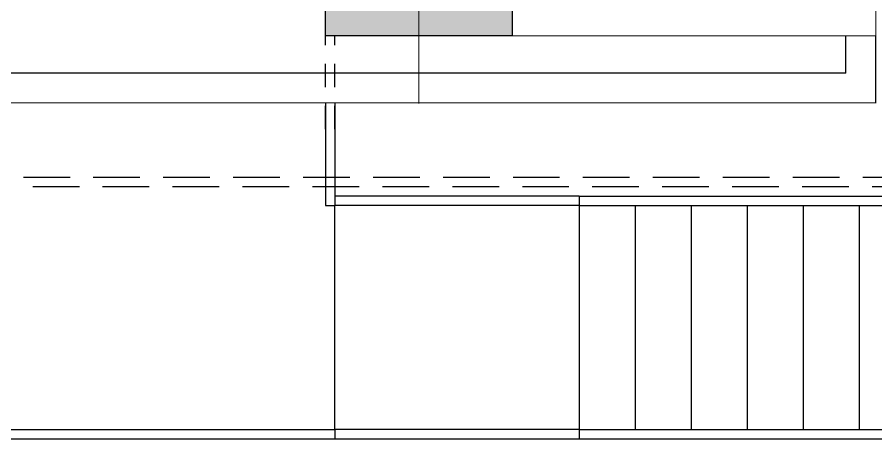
# Model space of a CAD drawing. Header units: metres. Extents: x -22 to 564, y 0 to 143.
# Drawn here: x 213.03 to 217.634, y 31.365 to 33.625 of the extents above; entities that cross this region are included whole.
import ezdxf

# ---------------------------------------------------------------- set-up
doc = ezdxf.new("R2010")
doc.units = ezdxf.units.M
for name, pattern in [('A-01 CONJUNTO$0$A-04 PRIMER NIVEL$0$PRIMER NIVEL$0$HIDDEN2', [0.1875, 0.125, -0.0625]), ('EJES630', [6.3, 5.5, -0.4, 0, -0.4]), ('XREF 2N NEURO-ONCOLOGIA$0$DASHED2', [0.375, 0.25, -0.125])]:
    doc.linetypes.add(name, pattern=pattern)
doc.layers.add('EJES', color=11, linetype='EJES630', lineweight=0)
doc.layers.add('XREF 2N NEURO-ONCOLOGIA$0$MUROS DE TABLAROCA', color=150, linetype='Continuous', lineweight=13)
for name, color, linetype in [('ELEVADOR Y ESC', 8, 'Continuous'), ('XREF 2N NEURO-ONCOLOGIA$0$-CG-M-WALL', 7, 'Continuous'), ('XREF 2N NEURO-ONCOLOGIA$0$COLUMNAS', 6, 'Continuous'), ('XREF 2N NEURO-ONCOLOGIA$0$ELEVADOR Y ESC', 251, 'Continuous'), ('XREF 2N NEURO-ONCOLOGIA$0$LAMINA MULTIPERFORADA', 9, 'Continuous'), ('XREF 2N NEURO-ONCOLOGIA$0$NOVIDESA', 11, 'Continuous')]:
    doc.layers.add(name, color=color, linetype=linetype)

# ---------------------------------------------------------------- blocks, each defined once
blk = doc.blocks.new('XREF 2N NEURO-ONCOLOGIA$0$C-1')
at = {"layer": 'XREF 2N NEURO-ONCOLOGIA$0$-CG-M-WALL', "true_color": 0x636466}
h = blk.add_hatch(color=251, dxfattribs=at)
h.dxf.hatch_style = 1
h.paths.add_polyline_path([(-0.5, -0.5), (-0.5, 0.5), (0.5, 0.5), (0.5, -0.5)])
blk.add_lwpolyline([(-0.5, -0.5), (-0.5, 0.5), (0.5, 0.5), (0.5, -0.5)], close=True)
blk = doc.blocks.new('XREF 2N NEURO-ONCOLOGIA$0$A$C1a09e307')
at = {"layer": 'XREF 2N NEURO-ONCOLOGIA$0$ELEVADOR Y ESC'}
for p, q in [((-23.61, 12.2954, 0), (-23.61, 8.05, 0)), ((-23.56, 12.2454, 0), (-23.56, 8.05, 0)), ((-21.81, 8.1, 0), (-22.36, 8.1, 0)), ((-22.36, 8.1, 0), (-22.36, 8.05, 0)), ((-23.56, 8.05, 0), (-23.61, 8.05, 0)), ((-21.81, 8.05, 0), (-22.36, 8.05, 0))]:
    blk.add_line(p, q, dxfattribs=at)
blk = doc.blocks.new('XREF 2N NEURO-ONCOLOGIA')
at = {"layer": 'XREF 2N NEURO-ONCOLOGIA$0$ELEVADOR Y ESC'}
for p, q in [((-2.0861, 32.3076, 0), (-2.0861, 30.9977, 0)), ((-2.0361, 30.9977, 0), (-2.0361, 32.3076, 0)), ((-2.0361, 32.3076, 0), (-0.8361, 32.3076, 0)), ((-0.8361, 30.9977, 0), (-0.8361, 32.3076, 0)), ((-0.7861, 30.9977, 0), (-0.7861, 32.3076, 0)), ((-2.0861, 30.9977, 0), (-2.0861, 19.8477, 0)), ((-0.7861, 30.9977, 0), (-2.0861, 30.9977, 0)), ((-2.0361, 30.9977, 0), (-2.0361, 19.8977, 0)), ((-0.8361, 30.9977, 0), (-0.8361, 21.6977, 0)), ((-0.7861, 30.9977, 0), (-0.7861, 21.7477, 0)), ((-0.8361, 30.6977, 0), (-2.0361, 30.6977, 0)), ((-0.8361, 30.3977, 0), (-2.0361, 30.3977, 0)), ((-0.8361, 30.0977, 0), (-2.0361, 30.0977, 0)), ((-0.8361, 29.7977, 0), (-2.0361, 29.7977, 0)), ((-0.8361, 29.4977, 0), (-2.0361, 29.4977, 0))]:
    blk.add_line(p, q, dxfattribs=at)
at = {"layer": 'XREF 2N NEURO-ONCOLOGIA$0$LAMINA MULTIPERFORADA', "linetype": 'XREF 2N NEURO-ONCOLOGIA$0$DASHED2', "elevation": 0}
for points in [[(-0.7361, 52.1676), (17.0364, 52.1676), (17.0364, 26.8579), (22.3339, 26.8579), (22.3314, -3.0724), (-0.7361, -3.0724)], [(-0.6861, 52.1176), (16.9864, 52.1176), (16.9864, 26.8079), (22.2839, 26.8079), (22.2814, -3.0224), (-0.6861, -3.0224)]]:
    blk.add_lwpolyline(points, close=True, dxfattribs=at)
at = {"layer": 'XREF 2N NEURO-ONCOLOGIA$0$MUROS DE TABLAROCA'}
for p, q in [((0.0739, 29.4076), (0.0739, 31.3576)), ((0.1739, 29.4076), (0.0739, 29.4076)), ((0.8239, 29.4076), (0.1739, 29.4076))]:
    blk.add_line(p, q, dxfattribs=at)
at = {"layer": 'XREF 2N NEURO-ONCOLOGIA$0$NOVIDESA'}
for p, q in [((-0.1261, 29.5676, 0), (0.0739, 29.5676, 0)), ((-0.2861, 29.4076, 0), (0.0739, 29.4076, 0))]:
    blk.add_line(p, q, dxfattribs=at)
at = {"layer": 'XREF 2N NEURO-ONCOLOGIA$0$NOVIDESA', "elevation": 0}
for points in [[(-0.2859, 29.4076), (-0.2861, 51.5176)], [(-0.1259, 29.5676), (-0.1261, 51.3576)]]:
    blk.add_lwpolyline(points, dxfattribs=at)
at = {"layer": 'XREF 2N NEURO-ONCOLOGIA$0$COLUMNAS'}
blk.add_blockref('XREF 2N NEURO-ONCOLOGIA$0$C-1', (0.5739, 31.8576), dxfattribs=at)
at = {"layer": 'XREF 2N NEURO-ONCOLOGIA$0$MUROS DE TABLAROCA'}
blk.add_blockref('XREF 2N NEURO-ONCOLOGIA$0$A$C1a09e307', (21.5239, 24.2576), dxfattribs=at)

msp = doc.modelspace()

# ---------------------------------------------------------------- block references
at = {"rotation": 90}
msp.add_blockref('XREF 2N NEURO-ONCOLOGIA', (247.0412, 33.4511), dxfattribs=at)

# ---------------------------------------------------------------- next in the draw order: linework, layer by layer
at = {"layer": 'EJES'}
msp.add_line((215.1837, 33.1628), (215.1836, 58.5478), dxfattribs=at)
at = {"layer": 'ELEVADOR Y ESC', "linetype": 'A-01 CONJUNTO$0$A-04 PRIMER NIVEL$0$PRIMER NIVEL$0$HIDDEN2'}
for p, q in [((214.6836, 33.0251), (214.6836, 33.5251)), ((214.7336, 33.0251), (214.7336, 33.5251))]:
    msp.add_line(p, q, dxfattribs=at)

doc.saveas('drawing.dxf')
